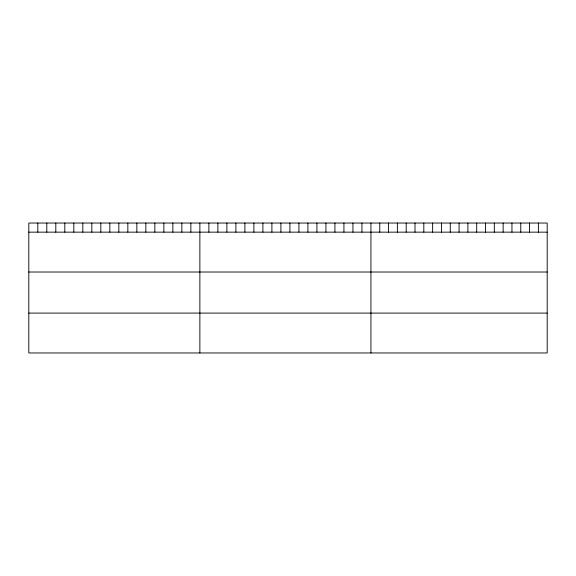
<?xml version="1.0" encoding="UTF-8"?>
<svg xmlns="http://www.w3.org/2000/svg" width="576" height="576" viewBox="0 0 576 576"><rect width="100%" height="100%" fill="white"/><g stroke="black" fill="none" stroke-linecap="round" stroke-linejoin="round"><path stroke-width="0.86" d="M547.2 232.15L547.2 352.966L28.8 352.966L28.8 223.034L547.2 223.034L547.2 232.15L28.8 232.15M28.8 272.016L547.2 272.016M28.8 313.092L547.2 313.092M538.387 223.034L538.387 232.15M529.574 223.034L529.574 232.15M520.762 223.034L520.762 232.15M511.949 223.034L511.949 232.15M503.136 223.034L503.136 232.15M494.323 223.034L494.323 232.15M485.51 223.034L485.51 232.15M476.698 223.034L476.698 232.15M467.885 223.034L467.885 232.15M459.072 223.034L459.072 232.15M450.259 223.034L450.259 232.15M441.446 223.034L441.446 232.15M432.634 223.034L432.634 232.15M423.821 223.034L423.821 232.15M415.008 223.034L415.008 232.15M406.195 223.034L406.195 232.15M397.382 223.034L397.382 232.15M388.57 223.034L388.57 232.15M379.757 223.034L379.757 232.15M370.944 223.034L370.944 352.966M361.937 223.034L361.937 232.15M352.937 223.034L352.937 232.15M343.93 223.034L343.93 232.15M334.93 223.034L334.93 232.15M325.922 223.034L325.922 232.15M316.922 223.034L316.922 232.15M307.915 223.034L307.915 232.15M298.915 223.034L298.915 232.15M289.908 223.034L289.908 232.15M280.908 223.034L280.908 232.15M271.901 223.034L271.901 232.15M262.901 223.034L262.901 232.15M253.894 223.034L253.894 232.15M244.894 223.034L244.894 232.15M235.886 223.034L235.886 232.15M226.886 223.034L226.886 232.15M217.879 223.034L217.879 232.15M208.879 223.034L208.879 232.15M199.872 223.034L199.872 352.966M190.865 223.034L190.865 232.15M181.865 223.034L181.865 232.15M172.858 223.034L172.858 232.15M163.858 223.034L163.858 232.15M154.85 223.034L154.85 232.15M145.85 223.034L145.85 232.15M136.843 223.034L136.843 232.15M127.843 223.034L127.843 232.15M118.836 223.034L118.836 232.15M109.836 223.034L109.836 232.15M100.829 223.034L100.829 232.15M91.829 223.034L91.829 232.15M82.822 223.034L82.822 232.15M73.822 223.034L73.822 232.15M64.814 223.034L64.814 232.15M55.814 223.034L55.814 232.15M46.807 223.034L46.807 232.15M37.807 223.034L37.807 232.15"/></g></svg>
